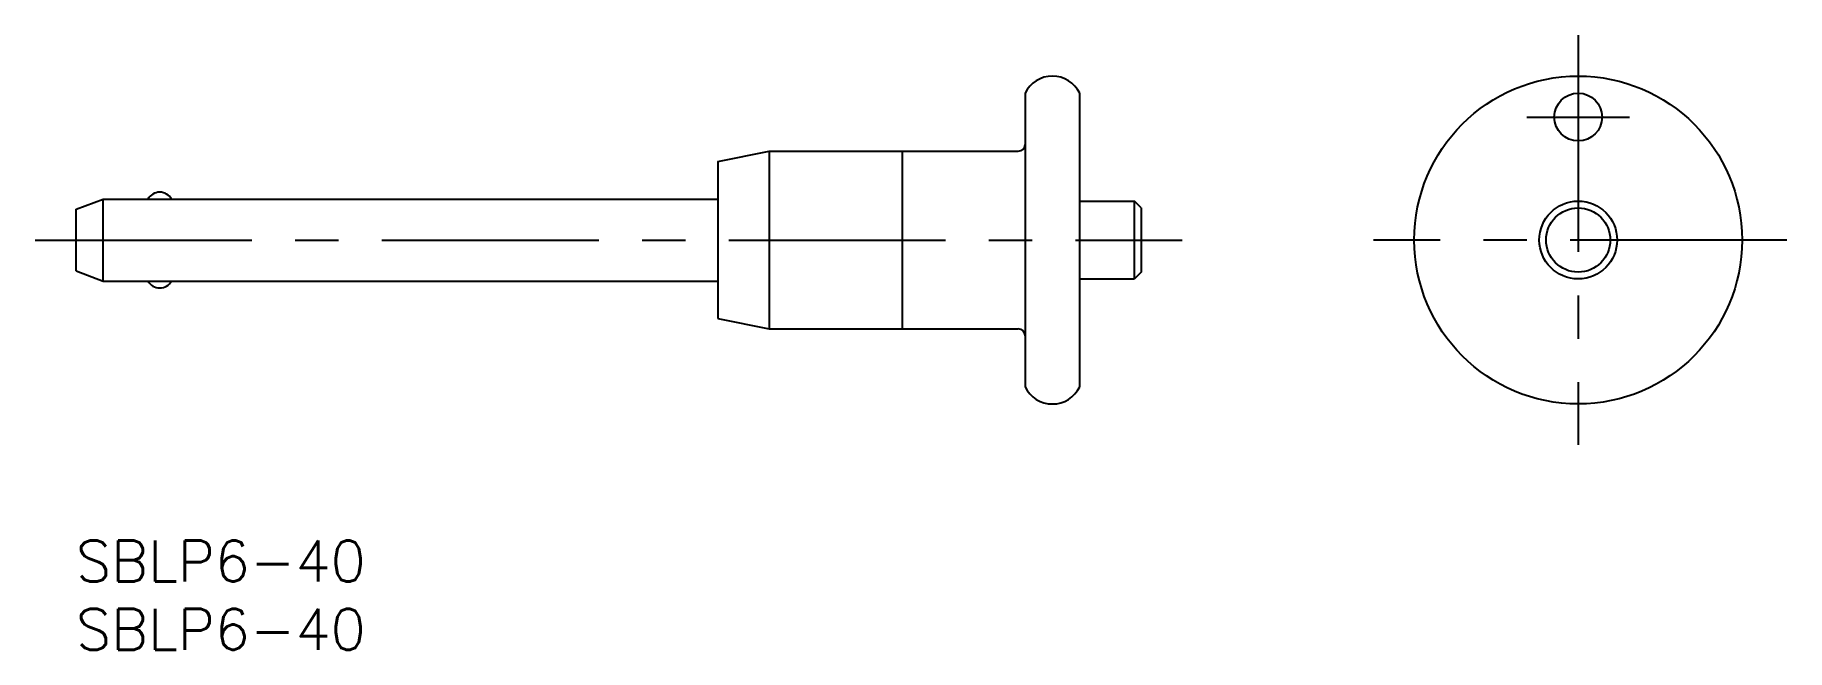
# Model space of a CAD drawing. Extents: x -3 to 125, y -8 to 37.
import ezdxf

# ---------------------------------------------------------------- set-up
doc = ezdxf.new("R2010")
doc.units = 0
doc.header["$LTSCALE"] = 0.5
doc.linetypes.add('CENTER', pattern=[50.8, 31.75, -6.35, 6.35, -6.35])
for name, color, linetype in [('MSM_CENTER', 1, 'CENTER'), ('MSM_CONTINUOUS', 7, 'CONTINUOUS'), ('MSM_PART_NUMBER', 7, 'CONTINUOUS')]:
    doc.layers.add(name, color=color, linetype=linetype)
doc.styles.get("Standard").update_dxf_attribs({"font": 'txt.shx', "height": 3, "bigfont": 'bigfont.shx'})

# ---------------------------------------------------------------- blocks, each defined once
blk = doc.blocks.new('*U10')
at = {"layer": 'MSM_PART_NUMBER'}
blk.add_text('SBLP6-40', height=3, dxfattribs=at).set_placement((0, -3))
blk = doc.blocks.new('*U11')
at = {"layer": 'MSM_PART_NUMBER'}
blk.add_text('SBLP6-40', height=3, dxfattribs=at).set_placement((0, -8))

msp = doc.modelspace()

# ---------------------------------------------------------------- linework, layer by layer
at = {"layer": 'MSM_CENTER'}
for p, q in [((110, 37), (110, 7)), ((106.25, 31), (113.75, 31)), ((-3, 22), (81, 22)), ((125.286979, 22), (95, 22))]:
    msp.add_line(p, q, dxfattribs=at)
at = {"layer": 'MSM_CONTINUOUS'}
for p, q in [((69.5, 32.75), (69.5, 11.25)), ((73.5, 11.25), (73.5, 32.75)), ((47, 27.75), (50.75, 28.5)), ((50.75, 28.5), (69, 28.5)), ((50.75, 28.5), (50.75, 15.5)), ((60.5, 28.5), (60.5, 15.5)), ((47, 27.75), (47, 16.25)), ((0, 24.25), (2, 25)), ((2, 25), (47, 25)), ((2, 19), (2, 25)), ((73.5, 24.85), (77.5, 24.85)), ((78, 24.35), (77.5, 24.85)), ((77.5, 19.15), (77.5, 24.85)), ((0, 19.75), (0, 24.25)), ((78, 24.35), (78, 19.65)), ((0, 19.75), (2, 19)), ((78, 19.65), (77.5, 19.15)), ((2, 19), (47, 19)), ((73.5, 19.15), (77.5, 19.15)), ((47, 16.25), (50.75, 15.5)), ((50.75, 15.5), (69, 15.5))]:
    msp.add_line(p, q, dxfattribs=at)
for centre, radius in [((110, 22), 12), ((110, 31), 1.75), ((110, 22), 2.85), ((110, 22), 2.35)]:
    msp.add_circle(centre, radius, dxfattribs=at)
for centre, radius, start, end in [((71.5, 31.775), 2.225, 25.989234, 154.010766), ((69, 29), 0.5, 270, 0), ((6.133975, 24.5), 1, 30, 150), ((6.133975, 19.5), 1, 210, 330), ((69, 15), 0.5, 0, 90), ((71.5, 12.225), 2.225, 205.989234, 334.010766)]:
    msp.add_arc(centre, radius, start, end, dxfattribs=at)

# ---------------------------------------------------------------- block references
for name in ['*U10', '*U11']:
    msp.add_blockref(name, (0, 0), dxfattribs=at)

doc.saveas('drawing.dxf')
